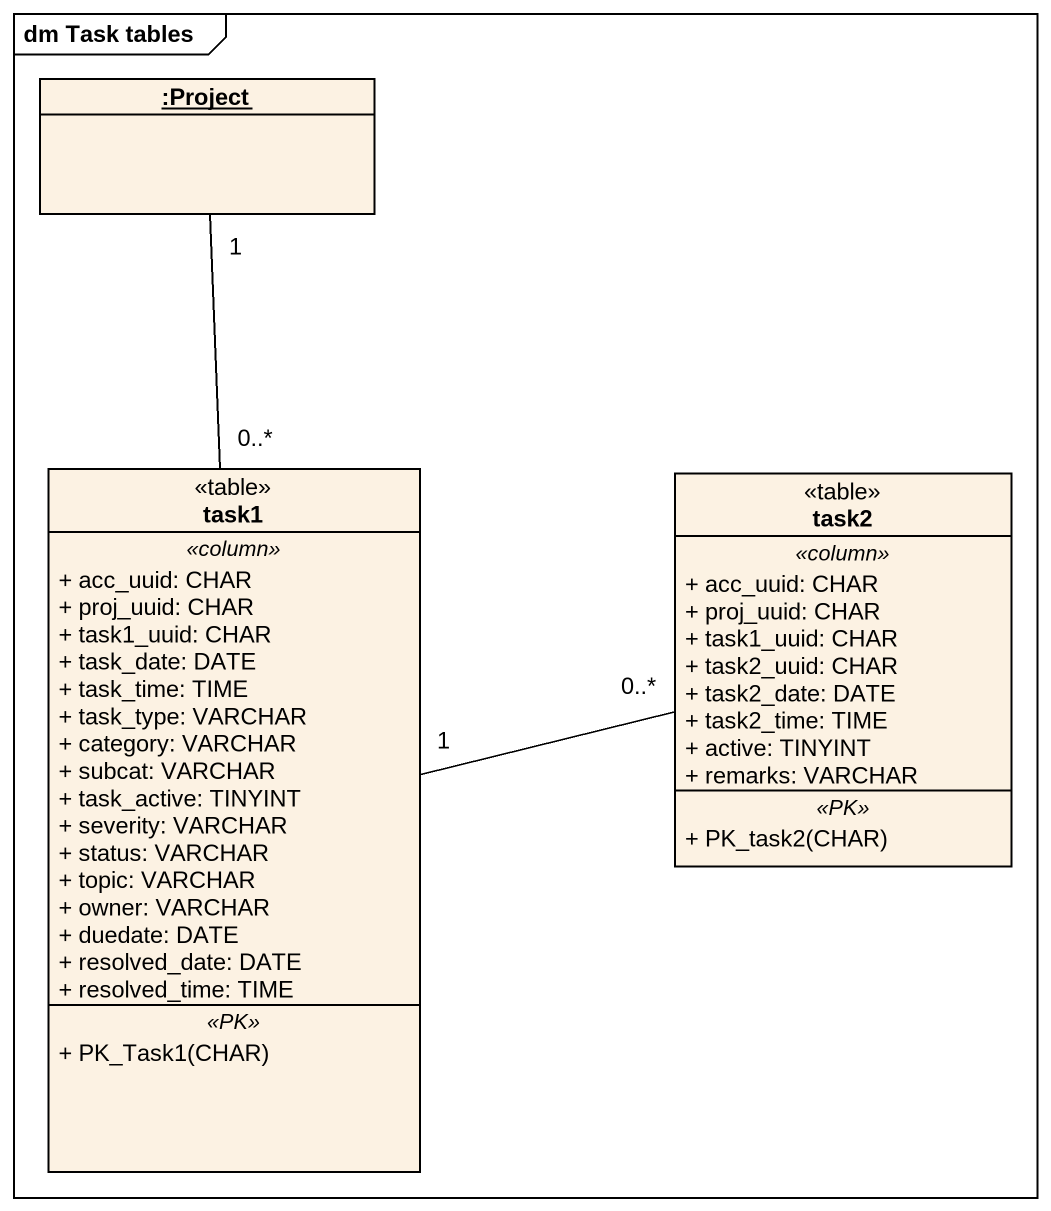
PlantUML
@startuml
mainframe dm Task tables
hide circle
hide empty members
skinparam classAttributeIconSize 0
object ":Project" as Project
class task1 <<table>> {
  .. <<column>> ..
  + acc_uuid: CHAR
  + proj_uuid: CHAR
  + task1_uuid: CHAR
  + task_date: DATE
  + task_time: TIME
  + task_type: VARCHAR
  + category: VARCHAR
  + subcat: VARCHAR
  + task_active: TINYINT
  + severity: VARCHAR
  + status: VARCHAR
  + topic: VARCHAR
  + owner: VARCHAR
  + duedate: DATE
  + resolved_date: DATE
  + resolved_time: TIME
  .. <<PK>> ..
  + PK_Task1(CHAR)
}
class task2 <<table>> {
  .. <<column>> ..
  + acc_uuid: CHAR
  + proj_uuid: CHAR
  + task1_uuid: CHAR
  + task2_uuid: CHAR
  + task2_date: DATE
  + task2_time: TIME
  + active: TINYINT
  + remarks: VARCHAR
  .. <<PK>> ..
  + PK_task2(CHAR)
}
Project "1" -- "0..*" task1
task1 "1" -right- "0..*" task2
@enduml
